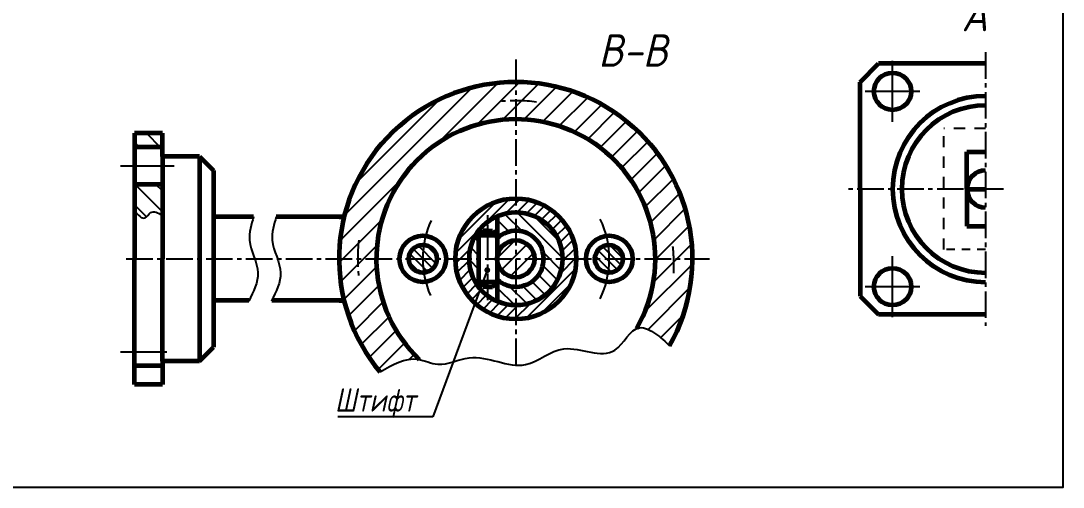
# Model space of a CAD drawing. Header units: millimetres. Extents: x 0 to 420, y 0 to 314.
# Drawn here: x 195.9 to 420, y 0 to 100.3 of the extents above; entities that cross this region are included whole.
import ezdxf

# ---------------------------------------------------------------- set-up
doc = ezdxf.new("R2010")
doc.units = ezdxf.units.MM
doc.header["$LTSCALE"] = 0.5
doc.linetypes.add('CENTER2', pattern=[28.575, 19.05, -3.175, 3.175, -3.175])
doc.linetypes.add('HIDDEN', pattern=[1.1, 0.6, -0.5])
doc.layers.get('0').update_dxf_attribs({"linetype": 'CONTINUOUS', "lineweight": 60})
doc.styles.get("Standard").update_dxf_attribs({"font": 'isocpeui.ttf', "width": 0.9})
doc.dimstyles.new('ESKD_standart', dxfattribs={"dimtxt": 5, "dimasz": 5, "dimexe": 2, "dimexo": 0, "dimgap": 1, "dimtad": 1, "dimtoh": 1, "dimdec": 0, "dimzin": 1, "dimdsep": 46, "dimtxsty": 'Standard', "dimcen": 3, "dimdle": 1.25, "dimadec": 0, "dimazin": 0, "dimtfac": 1, "dimtdec": 0, "dimtmove": 0, "dimatfit": 3, "dimldrblk": 'DOT', "dimfxl": 0, "dimtvp": 1.5, "dimtolj": 1, "dimtzin": 1, "dimarcsym": 0})

msp = doc.modelspace()

# ---------------------------------------------------------------- hatches: boundary and pattern name
at = {"lineweight": -3}
h = msp.add_hatch(dxfattribs=at)
h.set_pattern_fill('ANSI31', style=0)
h.set_pattern_definition([(45, (12.7868, -10.135), (-2.245064, 2.245064), [])])
h.paths.add_polyline_path([(302.32, 79.11), (302.32, 87.11, 0.414262), (264.31, 49.11), (272.32, 49.11, -0.414214)])
h.paths.add_polyline_path([(302.32, 87.11), (302.32, 79.11, -0.414214), (332.32, 49.11), (340.31, 49.11, 0.414194)])
edge = h.paths.add_edge_path()
edge.add_line((340.31, 49.11), (332.32, 49.11))
edge.add_arc((302.32, 49.11), 30, -29.9473, 0, ccw=False)
edge.add_spline(control_points=[(328.31, 34.13), (328.51, 34.21), (329.73, 34.55), (332.67, 33.02), (334.45, 31.3), (335.38, 30.4)], knot_values=[58.409277, 58.409277, 58.409277, 58.409277, 59.129981, 62.779232, 66.794237, 66.794237, 66.794237, 66.794237], degree=3, periodic=0)
edge.add_arc((302.31, 49.11), 38, 330.4922, 359.9972)
edge = h.paths.add_edge_path()
edge.add_line((272.32, 49.11), (264.31, 49.11))
edge.add_arc((302.31, 49.11), 38, 180.0028, 219.8373)
edge.add_spline(control_points=[(273.13, 24.77), (275.83, 26.35), (278.61, 27.98), (281.46, 27.48), (281.54, 27.46)], knot_values=[0, 0, 0, 0, 8.595247, 8.868719, 8.868719, 8.868719, 8.868719], degree=3, periodic=0)
edge.add_arc((302.32, 49.11), 30, 180, 226.1817, ccw=False)
h = msp.add_hatch(dxfattribs=at)
h.set_pattern_fill('ANSI31', angle=90, style=0)
h.set_pattern_definition([(135, (12.7868, -10.135), (-2.245064, -2.245064), [])])
h.paths.add_polyline_path([(226.32, 73.15), (226.32, 76.11), (221.32, 76.11), (220.32, 76.11), (220.32, 73.15)])
edge = h.paths.add_edge_path()
edge.add_line((220.32, 65.15), (220.32, 59.53))
edge.add_spline(control_points=[(220.32, 59.53), (221.12, 58.55), (222.39, 57.01), (223.9, 59.81), (225.39, 58.97), (226.32, 58.46)], knot_values=[0, 0, 0, 0, 2.795117, 4.421647, 7.031616, 7.031616, 7.031616, 7.031616], degree=3, periodic=0)
edge.add_line((226.32, 58.46), (226.32, 65.15))
edge.add_line((226.32, 65.15), (220.32, 65.15))
h = msp.add_hatch(dxfattribs=at)
h.set_pattern_fill('ANSI31', scale=0.5, style=0)
h.set_pattern_definition([(45, (10, 0), (-1.122532, 1.122532), [])])
h.paths.add_polyline_path([(302.32, 59.11), (302.32, 62.11, 0.414214), (289.32, 49.11), (292.32, 49.11, -0.414214)])
h.paths.add_polyline_path([(302.32, 62.11), (302.32, 59.11, -0.414214), (312.32, 49.11), (315.32, 49.11, 0.414214)])
h.paths.add_polyline_path([(315.32, 49.11), (312.32, 49.11, -0.414214), (302.32, 39.11), (302.32, 36.11, 0.414214)])
h.paths.add_polyline_path([(302.32, 39.11, -0.414214), (292.32, 49.11), (289.32, 49.11, 0.414214), (302.32, 36.11)])
h = msp.add_hatch(dxfattribs=at)
h.set_pattern_fill('ANSI31', scale=0.65, angle=90, style=0)
h.set_pattern_definition([(135, (12.7868, -10.135), (-1.459292, -1.459292), [])])
h.paths.add_polyline_path([(302.32, 59.11, 0.103244), (298.32, 58.27), (298.32, 53.58, -0.184483), (302.32, 55.11)])
h.paths.add_polyline_path([(308.32, 49.11), (312.32, 49.11, 0.414214), (302.32, 59.11), (302.32, 55.11, -0.414214)])
h.paths.add_polyline_path([(312.32, 49.11), (308.32, 49.11, -0.414214), (302.32, 43.11), (302.32, 39.11, 0.414214)])
h.paths.add_polyline_path([(298.32, 44.64), (298.32, 39.94, 0.103244), (302.32, 39.11), (302.32, 43.11, -0.184483)])
h.paths.add_polyline_path([(294.32, 49.11), (292.32, 49.11, 0.162278), (294.32, 43.11)])
h.paths.add_polyline_path([(292.32, 49.11), (294.32, 49.11), (294.32, 54.11), (294.32, 54.11), (294.32, 54.11), (294.32, 55.11, 0.162278)])
h = msp.add_hatch(dxfattribs=at)
h.set_pattern_fill('ANSI31', scale=0.4, angle=90, style=0)
h.set_pattern_definition([(135, (158.0794, -13.4119), (-0.898026, -0.898026), [])])
h.paths.add_polyline_path([(282.54, 52.1, 0.037553), (282.32, 49.11), (285.32, 49.11, 0.392393)])
h.paths.add_polyline_path([(282.54, 52.1, 0.436376), (279.32, 49.11), (282.32, 49.11, -0.037553)])
h.paths.add_polyline_path([(282.54, 46.12, -0.037553), (282.32, 49.11), (279.32, 49.11, 0.436376)])
h.paths.add_polyline_path([(282.54, 46.12, 0.392393), (285.32, 49.11), (282.32, 49.11, 0.037553)])
h.paths.add_polyline_path([(319.32, 49.11), (322.32, 49.11, 0.037553), (322.09, 52.1, 0.392393)])
h.paths.add_polyline_path([(325.32, 49.11, 0.436376), (322.09, 52.1, -0.037553), (322.32, 49.11)])
h.paths.add_polyline_path([(322.09, 46.12, 0.436376), (325.32, 49.11), (322.32, 49.11, -0.037553)])
h.paths.add_polyline_path([(322.09, 46.12, 0.037553), (322.32, 49.11), (319.32, 49.11, 0.392393)])
h = msp.add_hatch(dxfattribs=at)
h.set_pattern_fill('ANSI31', scale=0.75, style=0)
h.set_pattern_definition([(45, (10, 0), (-1.683798, 1.683798), [])])
h.paths.add_polyline_path([(302.32, 53.11, 0.414214), (298.32, 49.11), (302.32, 49.11)])
h.paths.add_polyline_path([(302.32, 53.11), (302.32, 49.11), (306.32, 49.11, 0.414214)])
h.paths.add_polyline_path([(306.32, 49.11), (302.32, 49.11), (302.32, 45.11, 0.414214)])
h.paths.add_polyline_path([(302.32, 49.11), (298.32, 49.11, 0.414214), (302.32, 45.11)])

# ---------------------------------------------------------------- linework, layer by layer
at = {"color": 7, "linetype": 'CENTER2', "lineweight": -3, "ltscale": 0.6}
for p, q in [((302.32, 91.99), (302.32, 26.17)), ((403.32, 93.55), (403.32, 34.67)), ((407.17, 64.11), (372.94, 64.11)), ((296.32, 40.25), (296.32, 58.49)), ((218.56, 49.11), (343.98, 49.11))]:
    msp.add_line(p, q, dxfattribs=at)
at = {"color": 7, "lineweight": 60}
for p, q in [((376.32, 87.11), (380.32, 91.11)), ((403.32, 91.11), (380.32, 91.11)), ((376.32, 64.11), (376.32, 87.11)), ((226.32, 73.15), (220.32, 73.15)), ((220.32, 73.15), (220.32, 65.15)), ((399.32, 64.11), (399.32, 72.11)), ((399.32, 72.11), (403.32, 72.11)), ((220.32, 65.15), (226.32, 65.15)), ((376.32, 64.11), (376.32, 41.11)), ((399.32, 64.11), (399.32, 56.11)), ((399.32, 64.11), (403.32, 64.11)), ((298.32, 58.27), (298.32, 39.94)), ((245.91, 58.11), (237.32, 58.11)), ((265.4, 58.11), (250.79, 58.11)), ((399.32, 56.11), (403.32, 56.11)), ((295.32, 55.11), (294.32, 54.11)), ((294.32, 54.11), (294.32, 55.1)), ((294.32, 54.11), (294.32, 43.11)), ((298.32, 54.11), (294.32, 54.11)), ((294.32, 54.11), (294.32, 53.52)), ((296.32, 55.11), (295.32, 55.11)), ((296.32, 55.11), (297.32, 55.11)), ((296.32, 54.11), (296.32, 54.11)), ((297.32, 55.11), (298.32, 54.11)), ((298.32, 53.52), (298.32, 54.11)), ((298.32, 44.11), (294.32, 44.11)), ((295.32, 43.11), (294.32, 44.11)), ((296.32, 43.11), (295.32, 43.11)), ((296.32, 43.11), (297.32, 43.11)), ((297.32, 43.11), (298.32, 44.11)), ((376.32, 41.11), (380.32, 37.11)), ((244.93, 40.11), (237.31, 40.11)), ((265.41, 40.11), (249.82, 40.11)), ((403.32, 37.11), (380.32, 37.11))]:
    msp.add_line(p, q, dxfattribs=at)
at = {"color": 7, "lineweight": -3}
for p, q in [((383.32, 78.55), (383.32, 91.67)), ((389.18, 85.11), (377.45, 85.11)), ((383.32, 85.11), (383.32, 85.11)), ((217.32, 69.11), (228.87, 69.11)), ((383.32, 36.55), (383.32, 49.67)), ((389.18, 43.11), (377.45, 43.11)), ((383.32, 43.11), (383.32, 43.11)), ((217.32, 29.11), (227.27, 29.11))]:
    msp.add_line(p, q, dxfattribs=at)
at = {"color": 7, "linetype": 'HIDDEN', "lineweight": -3, "ltscale": 8}
for p in [(403.32, 77.11), (394.32, 51.11)]:
    msp.add_line(p, (394.32, 77.11), dxfattribs=at)
at = {"color": 7, "lineweight": 60, "ltscale": 0.3}
for p, q in [((226.32, 76.11), (220.32, 76.11)), ((220.32, 76.11), (220.32, 49.11)), ((226.32, 71.11), (226.32, 76.11)), ((234.32, 71.11), (226.32, 71.11)), ((226.32, 71.11), (226.32, 49.14)), ((234.32, 71.11), (237.32, 68.11)), ((234.32, 71.11), (234.32, 27.11)), ((237.32, 68.11), (237.32, 30.11)), ((220.32, 22.11), (220.32, 49.11)), ((226.32, 27.11), (226.32, 49.08)), ((220.32, 26.11), (220.32, 34.11)), ((234.32, 27.11), (237.32, 30.11)), ((226.32, 27.11), (226.32, 26.11)), ((226.32, 27.11), (226.32, 22.11)), ((234.32, 27.11), (226.32, 27.11)), ((226.32, 26.11), (220.32, 26.11)), ((226.32, 22.11), (220.32, 22.11))]:
    msp.add_line(p, q, dxfattribs=at)
at = {"color": 7}
for p, q in [((226.32, 72.15), (226.32, 73.15)), ((264.32, 58.11), (265.41, 58.11)), ((298.32, 51.61), (298.32, 51.61)), ((302.32, 49.11), (302.32, 49.11)), ((302.32, 49.11), (302.32, 49.11)), ((302.32, 49.11), (302.32, 49.11)), ((302.32, 49.11), (302.32, 49.11)), ((264.32, 40.11), (265.41, 40.11)), ((335.38, 30.39), (335.38, 30.39))]:
    msp.add_line(p, q, dxfattribs=at)
at = {"color": 7, "linetype": 'HIDDEN', "lineweight": -3, "ltscale": 6}
msp.add_line((403.32, 51.11), (394.32, 51.11), dxfattribs=at)
at = {"color": 7, "lineweight": -3}
msp.add_lwpolyline([(0, 0), (420, 0), (420, 297), (0, 297)], close=True, dxfattribs=at)
at = {"color": 7, "lineweight": 60}
for centre, radius in [((383.32, 85.11), 4), ((302.32, 49.11), 13), ((302.32, 49.11), 10), ((282.32, 49.11), 5), ((282.32, 49.11), 3), ((302.32, 49.11), 4), ((383.32, 43.11), 4)]:
    msp.add_circle(centre, radius, dxfattribs=at)
at = {"color": 7, "lineweight": 60, "ltscale": 0.3}
for centre, radius in [((322.41, 49.11), 5), ((322.32, 49.11), 3)]:
    msp.add_circle(centre, radius, dxfattribs=at)
at = {"color": 7, "lineweight": 60}
for centre, radius, start, end in [((302.31, 49.11), 38, 330.4913, 219.8373), ((403.32, 64.11), 20, 90, 180), ((403.32, 64.11), 18, 90, 180), ((302.32, 49.11), 30, 330.0527, 226.1817), ((403.32, 64.11), 4, 90, 180), ((403.32, 64.11), 20, 180, 270), ((403.32, 64.11), 18, 180, 270), ((403.32, 64.11), 4, 180, 270), ((302.32, 49.11), 6, 228.1897, 131.8103)]:
    msp.add_arc(centre, radius, start, end, dxfattribs=at)
at = {"color": 7, "linetype": 'CENTER2', "lineweight": -3, "ltscale": 0.6}
for centre, start, end in [((302.32, 47.51), 82.8211, 95.7318), ((303.92, 49.11), 173.5368, 187.1789), ((300.71, 47.74), 357.2242, 7.1955)]:
    msp.add_arc(centre, 35.6, start, end, dxfattribs=at)
at = {"color": 7, "linetype": 'Continuous', "lineweight": -3, "ltscale": 0.6}
for centre, start, end in [((302.32, 49.11), 155.6365, 203.2838), ((302.41, 49.11), 334.4394, 25.3333)]:
    msp.add_arc(centre, 20, start, end, dxfattribs=at)
at = {"color": 7, "lineweight": -3}
for points in [[(220.32, 59.53), (222.6, 57.92), (223.77, 59.04), (226.32, 58.46)], [(245.92, 58.15), (245.08, 53.1), (246.85, 46.1), (244.89, 40.03)], [(250.8, 58.15), (249.96, 53.1), (251.74, 46.1), (249.78, 40.03)], [(273.13, 24.77), (281.28, 27.51), (285.54, 26.43), (292.28, 27.82), (304.42, 26.38), (312.64, 29.74), (323.63, 29.47), (328.92, 34.29), (332.34, 33.01), (335.38, 30.39)]]:
    msp.add_spline(points, degree=3, dxfattribs=at)

# ---------------------------------------------------------------- texts
for s, height, width, p in [('A', 7, 0.9, (398.13, 98.04)), ('В-В', 7, 0.9, (320.05, 90.4)), ('Штифт', 5, 0.8, (263.43, 16.24))]:
    msp.add_text(s, height=height, dxfattribs=dict(at, width=width)).set_placement(p)

# ---------------------------------------------------------------- leaders
at = {"color": 7, "linetype": 'Continuous', "lineweight": -3}
msp.add_leader([(296.18, 46.68), (284.44, 15.16), (264.06, 15.16)], dimstyle='ESKD_standart', override={"dimgap": 1, "dimtad": 0, "dimldrblk": 'DotSmall'}, dxfattribs=at)

doc.saveas('drawing.dxf')
